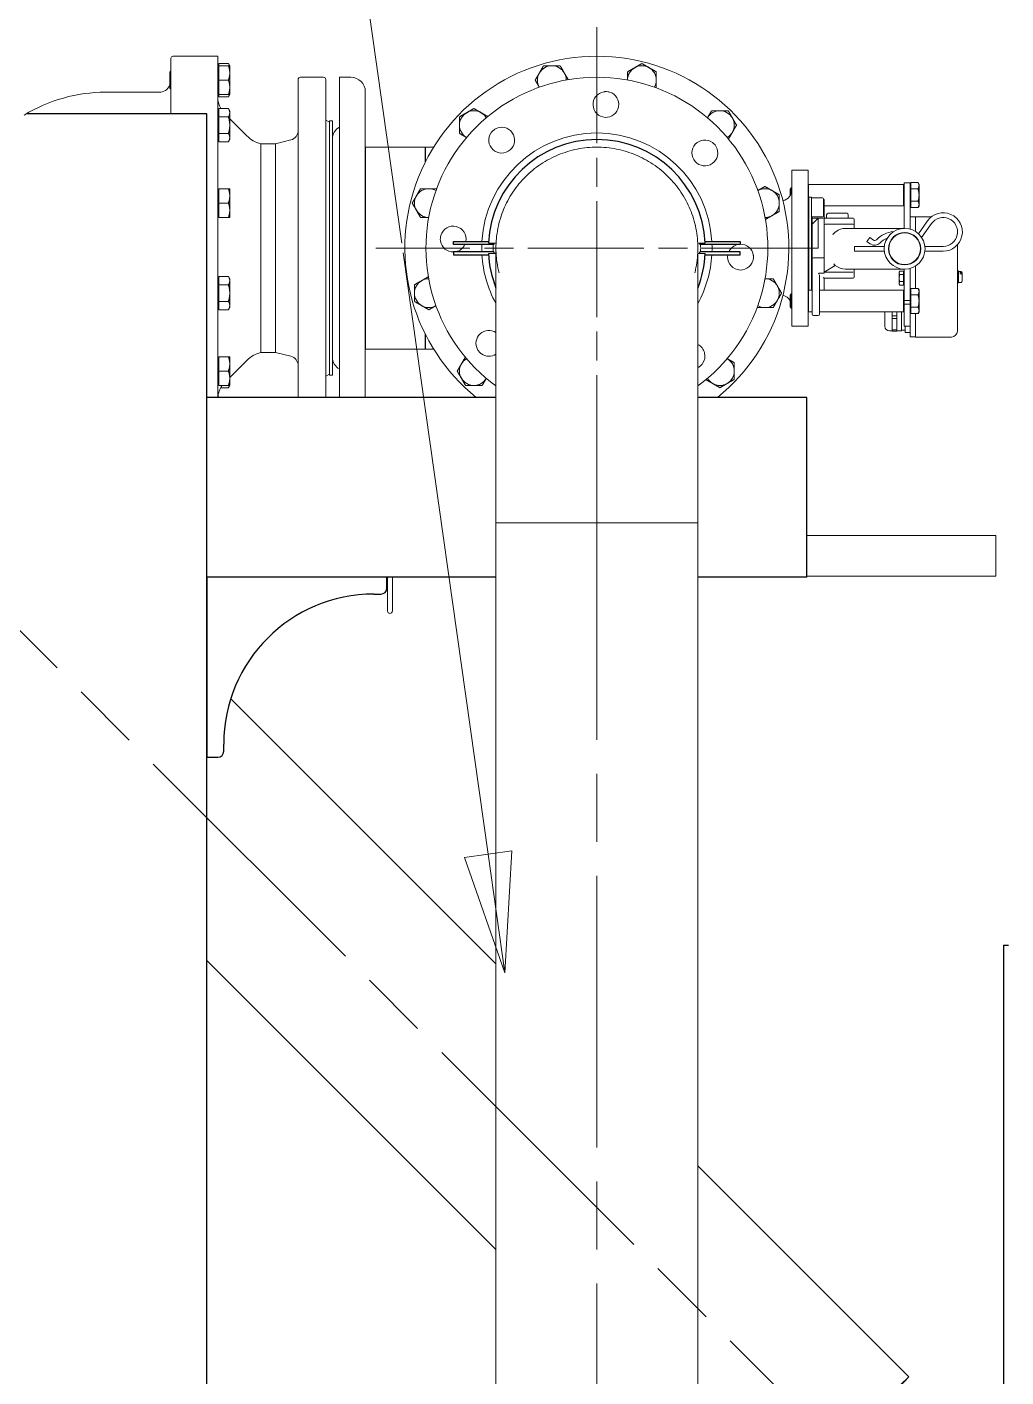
# Model space of a CAD drawing. Header units: millimetres. Extents: x 0 to 100323, y 0 to 59400.
# Drawn here: x 61967 to 64007, y 48342 to 51156 of the extents above; entities that cross this region are included whole.
import ezdxf

# ---------------------------------------------------------------- set-up
doc = ezdxf.new("R2010")
doc.units = ezdxf.units.MM
doc.header["$LTSCALE"] = 100
doc.linetypes.add('CHAIN', pattern=[0.3543, 0.2362, -0.0295, 0.0591, -0.0295])
doc.layers.add('P_Biomass (BM)', color=150, linetype='Continuous', lineweight=18, true_color=0x007fff)
doc.layers.add('Symbol', color=7, linetype='Continuous', lineweight=18)
doc.layers.add('Visible', color=7, linetype='Continuous', lineweight=25)

# ---------------------------------------------------------------- blocks, each defined once
blk = doc.blocks.new('Balloon5')
at = {"layer": 'Symbol'}
for p, q in [((627.483, 507.055), (620.301, 557.97)), ((629.279, 494.322), (627.511, 506.855)), ((629.774, 494.392), (628.784, 494.252)), ((628.784, 494.252), (629.628, 491.847)), ((629.279, 494.322), (629.628, 491.847)), ((629.628, 491.847), (629.774, 494.392))]:
    blk.add_line(p, q, dxfattribs=at)
at = {"layer": 'Symbol', "flags": 128}
blk.add_lwpolyline([(628.784, 494.252), (629.628, 491.847), (629.774, 494.392), (628.784, 494.252)], dxfattribs=at)
at = {"layer": 'Symbol'}
blk.add_solid([(628.784, 494.252), (629.628, 491.847), (629.774, 494.392), (628.784, 494.252)], dxfattribs=at)

msp = doc.modelspace()

# ---------------------------------------------------------------- linework, layer by layer
at = {"layer": 'P_Biomass (BM)', "linetype": 'CHAIN', "ltscale": 10.231337}
for p, q in [((63154.5, 51155.8), (63154.5, 50235.1)), ((63614.9, 50695.5), (62694.1, 50695.5))]:
    msp.add_line(p, q, dxfattribs=at)
at = {"layer": 'P_Biomass (BM)'}
for p, q in [((62267, 50975.5), (62267, 51091.7)), ((62270.8, 51095.5), (62364.5, 51095.5)), ((62364.5, 50384.2), (62364.5, 51095.5)), ((62366.5, 51075.6), (62366.5, 51080.2)), ((62366.5, 51080.2), (62386.8, 51080.2)), ((62389.5, 51075.6), (62386.8, 51080.2)), ((62264.5, 51062.5), (62267, 51065)), ((62264.5, 51028.7), (62264.5, 51062.5)), ((62366.5, 51073.1), (62364.5, 51073.1)), ((62366.5, 51045.6), (62366.5, 51075.6)), ((62366.5, 51075.6), (62386.8, 51075.6)), ((62389.5, 51060.6), (62389.5, 51075.6)), ((62389.5, 51030.6), (62389.5, 51060.6)), ((62584.5, 51051.7), (62537, 51051.7)), ((62618.3, 50384.2), (62618.3, 51051.7)), ((62618.3, 51051.7), (62642, 51051.7)), ((62264.5, 51028.7), (62266.4, 51026.8)), ((62366.5, 51015.6), (62366.5, 51045.6)), ((62366.5, 51045.6), (62386.8, 51045.6)), ((62389.5, 51015.6), (62389.5, 51030.6)), ((62532, 50384.2), (62532, 51046.7)), ((62589.5, 51046.7), (62589.5, 50384.2)), ((62672, 50944.1), (62672, 51021.7)), ((62130.8, 51020.5), (62242, 51020.5)), ((62366.5, 51018.1), (62364.5, 51018.1)), ((62366.5, 51011), (62366.5, 51015.6)), ((62366.5, 51015.6), (62386.8, 51015.6)), ((62366.5, 51011), (62386.8, 51011)), ((62389.5, 51015.6), (62386.8, 51011)), ((62366.5, 50979.3), (62364.5, 50979.3)), ((62366.5, 50986.4), (62386.8, 50986.4)), ((62366.5, 50969.1), (62366.5, 50986.4)), ((62366.5, 50934.5), (62366.5, 50969.1)), ((62366.5, 50969.1), (62386.8, 50969.1)), ((62389.5, 50981.8), (62386.8, 50986.4)), ((62389.5, 50977.8), (62389.5, 50981.8)), ((62389.5, 50951.8), (62389.5, 50977.8)), ((62425.2, 50929.4), (62389.5, 50965)), ((62389.5, 50925.8), (62389.5, 50951.8)), ((62597, 50958), (62589.5, 50962.3)), ((62597, 50430.5), (62597, 50960.5)), ((62597, 50960.5), (62603.3, 50960.5)), ((62603.3, 50430.5), (62603.3, 50960.5)), ((62672, 50944.1), (62672, 50936.1)), ((62366.5, 50924.3), (62364.5, 50924.3)), ((62366.5, 50917.1), (62366.5, 50934.5)), ((62366.5, 50934.5), (62386.8, 50934.5)), ((62366.5, 50917.1), (62386.8, 50917.1)), ((62389.5, 50921.8), (62386.8, 50917.1)), ((62389.5, 50921.8), (62389.5, 50925.8)), ((62454.2, 50478), (62454.2, 50913)), ((62484.5, 50913), (62454.2, 50913)), ((62484.5, 50913), (62516.9, 50921)), ((62484.5, 50913), (62484.5, 50478)), ((62672, 50721.9), (62672, 50936.1)), ((62672.1, 50485.1), (62672.1, 50905.8)), ((62672.1, 50905.8), (62797.4, 50905.8)), ((62797, 50874.9), (62797, 50905.8)), ((62814.3, 50905.8), (62797, 50905.8)), ((62797.4, 50905.8), (62797.4, 50875.6)), ((63560.8, 50828.9), (63560.8, 50858)), ((63594.5, 50858), (63560.8, 50858)), ((63594.5, 50858), (63594.5, 50828.9)), ((63560.8, 50794.8), (63560.8, 50828.9)), ((63594.5, 50828.9), (63594.5, 50794.8)), ((63594.5, 50827.2), (63595.8, 50828.4)), ((63595.8, 50828.4), (63595.8, 50801.4)), ((63595.8, 50828.4), (63793.3, 50828.4)), ((63793.3, 50783.4), (63793.3, 50828.4)), ((63794.5, 50827.2), (63793.3, 50828.4)), ((63794.5, 50826.3), (63794.5, 50831.6)), ((63794.5, 50831.6), (63807, 50831.6)), ((63794.5, 50826.3), (63794.5, 50812.1)), ((63807, 50828), (63807, 50831.6)), ((63808.5, 50828.4), (63807, 50828.4)), ((63807, 50828), (63807, 50810.4)), ((63808.5, 50825.4), (63808.5, 50831.9)), ((63808.5, 50831.9), (63823.8, 50831.9)), ((63808.5, 50818.9), (63808.5, 50825.4)), ((63825.8, 50828.4), (63823.8, 50831.9)), ((63825.8, 50825.4), (63825.8, 50828.4)), ((63825.8, 50805.9), (63825.8, 50825.4)), ((62366.5, 50816.8), (62364.5, 50816.8)), ((62366.5, 50819.3), (62386.8, 50819.3)), ((62366.5, 50789.3), (62366.5, 50819.3)), ((62389.5, 50804.3), (62389.5, 50819.3)), ((62389.5, 50774.3), (62389.5, 50804.3)), ((63557, 50818.3), (63559.7, 50820.9)), ((63557, 50804.8), (63557, 50818.3)), ((63559.7, 50820.9), (63559.7, 50810.7)), ((63560.8, 50820.9), (63559.7, 50820.9)), ((63594.5, 50796.7), (63595.9, 50801.7)), ((63595.9, 50801.7), (63595.9, 50607.5)), ((63595.9, 50801.7), (63602, 50801.7)), ((63602, 50801.7), (63602, 50607.5)), ((63624.5, 50800.5), (63602, 50800.5)), ((63627, 50798), (63627, 50763)), ((63794.5, 50736.6), (63794.5, 50812.1)), ((63807, 50758), (63807, 50810.4)), ((63808.5, 50805.9), (63808.5, 50818.9)), ((63808.5, 50818.9), (63823.8, 50818.9)), ((63808.5, 50793), (63808.5, 50805.9)), ((63825.8, 50786.5), (63825.8, 50805.9)), ((62366.5, 50759.3), (62366.5, 50789.3)), ((62366.5, 50789.3), (62386.8, 50789.3)), ((62389.5, 50759.3), (62389.5, 50774.3)), ((63560.8, 50794.8), (63560.8, 50596.1)), ((63594.5, 50596.1), (63594.5, 50794.8)), ((63628.3, 50768), (63628.3, 50795.1)), ((63628.3, 50783.4), (63793.3, 50783.4)), ((63794.5, 50784.7), (63793.3, 50783.4)), ((63808.5, 50783.4), (63807, 50783.4)), ((63808.5, 50793), (63823.8, 50793)), ((63808.5, 50786.5), (63808.5, 50793)), ((63808.5, 50780), (63808.5, 50786.5)), ((63808.5, 50780), (63823.8, 50780)), ((63825.8, 50783.4), (63823.8, 50780)), ((63825.8, 50783.4), (63825.8, 50786.5)), ((62366.5, 50761.8), (62364.5, 50761.8)), ((62366.5, 50759.3), (62386.8, 50759.3)), ((63624.5, 50760.5), (63602, 50760.5)), ((63603.3, 50760.5), (63603.3, 50755.5)), ((63603.3, 50745.5), (63615.8, 50758)), ((63603.3, 50745.5), (63603.3, 50755.5)), ((63603.3, 50745.5), (63603.3, 50695.5)), ((63615.8, 50758), (63605.8, 50758)), ((63615.8, 50695.5), (63615.8, 50758)), ((63630.8, 50758), (63615.8, 50758)), ((63628.3, 50760.5), (63628.3, 50768)), ((63628.3, 50754.1), (63628.3, 50755.5)), ((63628.3, 50754.1), (63628.3, 50742.8)), ((63628.3, 50645.5), (63628.3, 50742.8)), ((63688.3, 50758), (63630.8, 50758)), ((63683.1, 50745.5), (63630.8, 50745.5)), ((63633.3, 50765), (63633.3, 50758)), ((63636.3, 50768), (63675.3, 50768)), ((63678.3, 50765), (63678.3, 50758)), ((63688.3, 50745.5), (63683.1, 50745.5)), ((63690.8, 50755.5), (63690.8, 50754.1)), ((63690.8, 50742.9), (63690.8, 50754.1)), ((63690.8, 50736.6), (63690.8, 50742.9)), ((63690.8, 50742.9), (63690.8, 50742.9)), ((63807, 50760.4), (63818.3, 50760.4)), ((63807, 50735.1), (63807, 50758)), ((63818.3, 50730.2), (63818.3, 50760.6)), ((63818.3, 50760.6), (63851.4, 50760.6)), ((63843.4, 50752.3), (63824.4, 50725.5)), ((63851.6, 50746.5), (63831.2, 50717.7)), ((62672, 50721.9), (62672, 50709.9)), ((63602, 50738), (63603.3, 50738)), ((63672.6, 50736.6), (63784.4, 50736.6)), ((63717.2, 50709.5), (63723, 50717.6)), ((63730.7, 50712.2), (63723, 50717.6)), ((63794.5, 50736.6), (63794.5, 50736.6)), ((63905.8, 50733.3), (63905.8, 50724.9)), ((62672, 50484.2), (62672, 50709.9)), ((62944.1, 50695.5), (62944.1, 50123)), ((63364.9, 50123), (63364.9, 50695.5)), ((63603.3, 50695.5), (63605.8, 50695.5)), ((63603.3, 50695.5), (63603.3, 50685.2)), ((63603.3, 50685.2), (63603.3, 50672.7)), ((63615.8, 50695.5), (63605.8, 50695.5)), ((63691.1, 50689.1), (63691.1, 50699.1)), ((63691.1, 50699.1), (63753.6, 50699.1)), ((63691.1, 50689.1), (63753.6, 50689.1)), ((63724.9, 50704), (63717.2, 50709.5)), ((63748.5, 50685.5), (63748.5, 50685.5)), ((63754.8, 50705.5), (63754.8, 50705.5)), ((63762.4, 50699.1), (63763, 50699.1)), ((63762.4, 50689.1), (63763, 50689.1)), ((63828.5, 50699.1), (63829.1, 50699.1)), ((63828.5, 50689.1), (63829.1, 50689.1)), ((63838, 50699.1), (63876.1, 50699.1)), ((63838, 50689.1), (63876.1, 50689.1)), ((63905.8, 50702.3), (63905.8, 50522.6)), ((63603.3, 50665.2), (63603.3, 50672.7)), ((63603.3, 50665.2), (63603.3, 50642)), ((63628.3, 50675.2), (63605.8, 50675.2)), ((63628.3, 50645.5), (63651.3, 50659.5)), ((63818.3, 50611), (63818.3, 50658.1)), ((62366.5, 50629.1), (62364.5, 50629.1)), ((62366.5, 50636.3), (62386.8, 50636.3)), ((62366.5, 50619), (62366.5, 50636.3)), ((62389.5, 50631.6), (62386.8, 50636.3)), ((62389.5, 50627.6), (62389.5, 50631.6)), ((62389.5, 50601.6), (62389.5, 50627.6)), ((63602, 50653), (63603.3, 50653)), ((63603.3, 50630.5), (63602, 50630.5)), ((63603.3, 50642), (63603.3, 50629.6)), ((63603.3, 50629.6), (63603.3, 50604.4)), ((63618.3, 50629.6), (63618.3, 50640)), ((63618.3, 50604.4), (63618.3, 50629.6)), ((63619.5, 50643.5), (63628.3, 50643.5)), ((63628.1, 50633), (63688.3, 50633)), ((63628.3, 50645.5), (63688.3, 50645.5)), ((63628.3, 50643.5), (63628.3, 50645.5)), ((63628.3, 50607.5), (63628.3, 50633)), ((63672.6, 50651.6), (63784.4, 50651.6)), ((63690.8, 50648), (63690.8, 50651.6)), ((63690.8, 50636.8), (63690.8, 50648)), ((63690.8, 50648), (63690.8, 50648)), ((63690.8, 50636.8), (63690.8, 50635.5)), ((63784.5, 50645.4), (63785.6, 50647.3)), ((63784.5, 50645.4), (63784.5, 50643.7)), ((63784.5, 50643.7), (63784.5, 50632.9)), ((63784.5, 50632.9), (63784.5, 50622.1)), ((63793.3, 50647.3), (63785.6, 50647.3)), ((63793.3, 50640.1), (63785.6, 50640.1)), ((63793.3, 50647.3), (63793.3, 50643.7)), ((63793.3, 50645.4), (63794.5, 50645.4)), ((63793.3, 50643.7), (63793.3, 50640.1)), ((63793.3, 50640.1), (63793.3, 50632.9)), ((63793.3, 50632.9), (63793.3, 50625.7)), ((63794.5, 50605.3), (63794.5, 50651.6)), ((63807, 50607), (63807, 50653.1)), ((63908.3, 50647.9), (63905.8, 50647.9)), ((63908.3, 50647.9), (63908.3, 50622.9)), ((63908.3, 50646.6), (63913.3, 50646.6)), ((63911.3, 50644.5), (63911.3, 50641.9)), ((63911.3, 50644.5), (63913.3, 50644.5)), ((63913.3, 50641.9), (63911.3, 50641.9)), ((63915.8, 50644.1), (63915.8, 50642.7)), ((63915.8, 50640.1), (63915.8, 50642.7)), ((63915.8, 50640.1), (63915.8, 50626.6)), ((62366.5, 50619), (62386.8, 50619)), ((62366.5, 50584.3), (62366.5, 50619)), ((62389.5, 50575.7), (62389.5, 50601.6)), ((63557, 50597.3), (63559.7, 50600)), ((63559.7, 50600), (63559.7, 50570)), ((63560.8, 50600), (63559.7, 50600)), ((63594.5, 50606.2), (63595.8, 50607.5)), ((63595.8, 50607.5), (63595.8, 50562.5)), ((63595.8, 50607.5), (63603.3, 50607.5)), ((63603.3, 50557.5), (63603.3, 50604.4)), ((63618.3, 50607.5), (63793.3, 50607.5)), ((63618.3, 50604.4), (63618.3, 50557.5)), ((63784.5, 50622.1), (63784.5, 50620.4)), ((63784.5, 50620.4), (63785.6, 50618.4)), ((63793.3, 50625.7), (63785.6, 50625.7)), ((63793.3, 50618.4), (63785.6, 50618.4)), ((63793.3, 50625.7), (63793.3, 50622.1)), ((63793.3, 50622.1), (63793.3, 50618.4)), ((63793.3, 50620.4), (63794.5, 50620.4)), ((63793.3, 50562.5), (63793.3, 50607.5)), ((63794.5, 50606.2), (63793.3, 50607.5)), ((63794.5, 50605.3), (63794.5, 50591.2)), ((63808.5, 50607.5), (63807, 50607.5)), ((63807, 50607), (63807, 50589.4)), ((63808.5, 50604.5), (63808.5, 50611)), ((63808.5, 50611), (63823.8, 50611)), ((63808.5, 50598), (63808.5, 50604.5)), ((63825.8, 50607.5), (63823.8, 50611)), ((63825.8, 50604.5), (63825.8, 50607.5)), ((63825.8, 50585), (63825.8, 50604.5)), ((63908.3, 50622.9), (63905.8, 50622.9)), ((63908.3, 50624.1), (63913.3, 50624.1)), ((62366.5, 50574.1), (62364.5, 50574.1)), ((62366.5, 50567), (62366.5, 50584.3)), ((62366.5, 50584.3), (62386.8, 50584.3)), ((62389.5, 50571.6), (62386.8, 50567)), ((62389.5, 50571.6), (62389.5, 50575.7)), ((63557, 50572.7), (63557, 50597.3)), ((63557, 50572.7), (63559.7, 50570)), ((63560.8, 50562), (63560.8, 50596.1)), ((63594.5, 50596.1), (63594.5, 50562)), ((63794.5, 50585.9), (63794.5, 50591.2)), ((63794.5, 50585.9), (63794.5, 50578.8)), ((63807, 50585.9), (63794.5, 50585.9)), ((63794.5, 50532.8), (63794.5, 50578.8)), ((63794.5, 50578.8), (63807, 50578.8)), ((63807, 50585.9), (63807, 50589.4)), ((63807, 50578.8), (63807, 50585.9)), ((63807, 50569.1), (63807, 50578.8)), ((63808.5, 50585), (63808.5, 50598)), ((63808.5, 50598), (63823.8, 50598)), ((63808.5, 50572), (63808.5, 50585)), ((63808.5, 50572), (63823.8, 50572)), ((63808.5, 50565.5), (63808.5, 50572)), ((63825.8, 50565.5), (63825.8, 50585)), ((62366.5, 50567), (62386.8, 50567)), ((63560.8, 50570), (63559.7, 50570)), ((63560.8, 50533), (63560.8, 50562)), ((63594.5, 50563.7), (63595.8, 50562.5)), ((63594.5, 50562), (63594.5, 50533)), ((63595.8, 50562.5), (63603.3, 50562.5)), ((63615.8, 50555), (63605.8, 50555)), ((63618.3, 50562.5), (63793.3, 50562.5)), ((63754.5, 50532.8), (63754.5, 50562.5)), ((63769.5, 50562.5), (63769.5, 50554.1)), ((63769.5, 50548.5), (63769.5, 50554.1)), ((63779.5, 50554.1), (63769.5, 50554.1)), ((63779.5, 50548.5), (63769.5, 50548.5)), ((63769.5, 50548.5), (63769.5, 50536.6)), ((63779.5, 50562.5), (63779.5, 50554.1)), ((63779.5, 50548.5), (63779.5, 50554.1)), ((63779.5, 50548.5), (63779.5, 50536.6)), ((63789.5, 50522.8), (63789.5, 50562.5)), ((63794.5, 50563.7), (63793.3, 50562.5)), ((63807, 50532.8), (63807, 50569.1)), ((63808.5, 50562.5), (63807, 50562.5)), ((63808.5, 50559), (63808.5, 50565.5)), ((63808.5, 50559), (63823.8, 50559)), ((63818.3, 50510.1), (63818.3, 50559)), ((63825.8, 50562.5), (63823.8, 50559)), ((63825.8, 50562.5), (63825.8, 50565.5)), ((62797, 50485.1), (62797, 50516)), ((62797.4, 50515.3), (62797.4, 50485.1)), ((63594.5, 50533), (63560.8, 50533)), ((63764.5, 50522.8), (63769.5, 50522.8)), ((63769.5, 50536.6), (63769.5, 50524.8)), ((63769.5, 50524.8), (63779.5, 50524.8)), ((63769.5, 50522.2), (63769.5, 50524.8)), ((63779.5, 50522.2), (63769.5, 50522.2)), ((63779.5, 50536.6), (63779.5, 50524.8)), ((63779.5, 50522.2), (63779.5, 50524.8)), ((63779.5, 50522.8), (63789.5, 50522.8)), ((63789.5, 50524.7), (63797, 50524.7)), ((63807, 50532.8), (63794.5, 50532.8)), ((63797, 50532.6), (63797, 50532.8)), ((63807, 50532.6), (63797, 50532.6)), ((63797, 50532.6), (63797, 50519.7)), ((63797, 50519.7), (63797, 50519.7)), ((63797, 50519.7), (63807, 50519.7)), ((63797, 50519.7), (63807, 50519.7)), ((63807, 50510.4), (63807, 50532.8)), ((63807, 50510.4), (63818.3, 50510.4)), ((63818.3, 50510.1), (63893.3, 50510.1)), ((62366.5, 50466.6), (62364.5, 50466.6)), ((62366.5, 50469.1), (62386.8, 50469.1)), ((62366.5, 50439.1), (62366.5, 50469.1)), ((62389.5, 50454.1), (62389.5, 50469.1)), ((62425.2, 50461.5), (62389.5, 50425.9)), ((62484.5, 50478), (62454.2, 50478)), ((62484.5, 50478), (62516.9, 50469.9)), ((62672, 50484.2), (62672, 50475.2)), ((62672, 50384.2), (62672, 50475.2)), ((62672.1, 50485.1), (62797.4, 50485.1)), ((62814.3, 50485.1), (62797, 50485.1)), ((62366.5, 50439.1), (62386.8, 50439.1)), ((62366.5, 50409.1), (62366.5, 50439.1)), ((62389.5, 50424.1), (62389.5, 50454.1)), ((62597, 50433), (62589.5, 50428.6)), ((62597, 50430.5), (62603.3, 50430.5)), ((62366.5, 50411.6), (62364.5, 50411.6)), ((62366.5, 50409.1), (62386.8, 50409.1)), ((62370.8, 50404.5), (62386.8, 50404.5)), ((62389.5, 50409.1), (62386.8, 50404.5)), ((62389.5, 50409.1), (62389.5, 50424.1)), ((63364.9, 50123), (62944.1, 50123)), ((62944.1, 46520.5), (62944.1, 50123)), ((62944.1, 50123), (62944.1, 50123)), ((63364.9, 50123), (62944.1, 50123)), ((63364.9, 46520.5), (63364.9, 50123)), ((63364.9, 50123), (63364.9, 50123)), ((63592, 50096.7), (63985.8, 50096.7)), ((63985.8, 50011.7), (63985.8, 50096.7)), ((62718.3, 50009.2), (62718.3, 49973.9)), ((62728.3, 50009.2), (62728.3, 49973.9)), ((63592, 50011.7), (63985.8, 50011.7)), ((62718.3, 49973.9), (62718.3, 49938.9)), ((62728.3, 49938.9), (62728.3, 49973.9)), ((62944.1, 49203.3), (62391.6, 49755.9)), ((62944.1, 48608.3), (62342, 49210.4)), ((63804.8, 48342.6), (63364.9, 48782.6))]:
    msp.add_line(p, q, dxfattribs=at)
at = {"layer": 'P_Biomass (BM)', "linetype": 'CHAIN', "ltscale": 23.990969}
for p, q in [((63832.8, 48017.1), (61384.2, 50465.8)), ((63154.5, 46270.5), (63154.5, 50373))]:
    msp.add_line(p, q, dxfattribs=at)
at = {"layer": 'P_Biomass (BM)'}
for radius in [42.5, 33.8, 33.1]:
    msp.add_circle((63795.8, 50694.1), radius, dxfattribs=at)
for centre, radius, start, end in [((62270.8, 51091.7), 3.75, 90, 180), ((63154.5, 50695.5), 400, 308.9108, 231.0892), ((62537, 51046.7), 5, 90, 180), ((62584.5, 51046.7), 5, 0, 90), ((62642, 51021.7), 30, 0, 90), ((63154.5, 50695.5), 356.2, 306.1944, 233.8056), ((63060.7, 51045.6), 30, 150, 209.3543), ((63060.7, 51045.6), 30, 90, 150), ((63060.7, 51045.6), 30, 30, 90), ((63060.7, 51045.6), 30, 0.6457, 30), ((63248.3, 51045.6), 30, 120, 179.3543), ((63248.3, 51045.6), 30, 60, 120), ((63248.3, 51045.6), 30, 0, 60), ((62242, 51045.5), 25, 270, 334.1581), ((63173.3, 50994.9), 26.9, 99.3274, 73.4883), ((63248.3, 51045.6), 30, 330.6457, 0), ((62130.8, 50695.5), 325, 90, 121.4239), ((62414.5, 51010.8), 50, 180, 209.1181), ((62898.2, 50951.8), 30, 120, 180), ((62898.2, 50951.8), 30, 60, 120), ((62898.2, 50951.8), 30, 30.6457, 60), ((63410.8, 50951.8), 30, 90, 149.3543), ((63410.8, 50951.8), 30, 30, 90), ((63410.8, 50951.8), 30, 330, 30), ((62512, 50940.4), 20, 284.0362, 0), ((62630.8, 50923), 27.5, 117.0357, 180), ((62898.2, 50951.8), 30, 180, 239.3543), ((62956.1, 50920.5), 26.9, 144.3274, 118.4883), ((62469.4, 50973.6), 62.5, 225, 255.9638), ((63154.5, 50695.5), 240, 3.2844, 176.7156), ((63379.5, 50893.9), 26.9, 54.3274, 28.4883), ((63410.8, 50951.8), 30, 300.6457, 330), ((62804.4, 50789.3), 30, 150, 210), ((62804.4, 50789.3), 30, 90, 150), ((62804.4, 50789.3), 30, 60.6457, 90), ((63504.7, 50789.3), 30, 60, 119.3543), ((63504.7, 50789.3), 30, 0, 60), ((63535.8, 50818), 25, 284.9993, 0), ((63624.5, 50798), 2.5, 0, 90), ((63625.8, 50795.1), 2.5, 0, 60), ((62804.4, 50789.3), 30, 210, 269.3543), ((63504.7, 50789.3), 30, 300, 0), ((63876.1, 50729.1), 40, 270, 144.6632), ((62855.1, 50714.3), 26.9, 349.1776, 163.4883), ((63504.7, 50789.3), 30, 270.6457, 300), ((63605.8, 50755.5), 2.5, 90, 180), ((63624.5, 50763), 2.5, 270, 0), ((63630.8, 50755.5), 2.5, 90, 180), ((63636.3, 50765), 3, 90, 180), ((63675.3, 50765), 3, 0, 90), ((63688.3, 50755.5), 2.5, 0, 90), ((63876.1, 50729.1), 30, 270, 144.6632), ((63733.6, 50716.3), 5, 234.6632, 315.5567), ((63779.1, 50671.6), 58.8, 95.8832, 135.5567), ((63779.1, 50671.6), 48.8, 113.7158, 135.5567), ((63779.1, 50671.6), 48.8, 94.3858, 95.7067), ((63779.1, 50671.6), 58.8, 70.9427, 73.2279), ((63816.1, 50726.6), 7.5, 280.0314, 285.9308), ((62855.1, 50714.3), 26.9, 189.3274, 271.4085), ((62855.1, 50714.3), 26.9, 281.9127, 335.145), ((63154.5, 50695.5), 240, 178.2092, 181.7908), ((63154.5, 50695.5), 216.3, 178.0125, 181.9875), ((63154.5, 50695.5), 216.3, 358.0125, 1.9875), ((63154.5, 50695.5), 240, 358.2092, 1.7908), ((63453.9, 50676.7), 26.9, 101.9127, 155.145), ((63453.9, 50676.7), 26.9, 9.3274, 91.4085), ((63733.6, 50716.3), 15, 234.6632, 315.5567), ((63816.1, 50726.6), 17.5, 297.6979, 299.7458), ((63154.5, 50695.5), 240, 183.2844, 208.7696), ((63154.5, 50695.5), 240, 331.2304, 356.7156), ((63453.9, 50676.7), 26.9, 169.1776, 343.4883), ((63605.8, 50672.7), 2.5, 90, 180), ((62804.4, 50601.6), 30, 120, 180), ((62804.4, 50601.6), 30, 90.6457, 120), ((63504.7, 50601.6), 30, 30, 89.3543), ((63688.3, 50635.5), 2.5, 270, 0), ((63913.3, 50644.1), 2.5, 0, 90), ((62804.4, 50601.6), 30, 180, 240), ((63504.7, 50601.6), 30, 330, 30), ((63913.3, 50626.6), 2.5, 270, 0), ((62804.4, 50601.6), 30, 240, 299.3543), ((63504.7, 50601.6), 30, 240.6457, 270), ((63504.7, 50601.6), 30, 270, 330), ((63535.8, 50573), 25, 31.7883, 75.0007), ((63605.8, 50557.5), 2.5, 180, 270), ((63615.8, 50557.5), 2.5, 270, 0), ((62929.5, 50497), 26.9, 57.0152, 208.4883), ((63764.5, 50532.8), 10, 180, 270), ((63893.3, 50522.6), 12.5, 270, 0), ((63352.9, 50470.5), 26.9, 324.3274, 63.5974), ((62469.4, 50417.3), 62.5, 104.0362, 135), ((62512, 50450.5), 20, 0, 75.9638), ((62630.8, 50468), 27.5, 180, 242.9643), ((62898.2, 50439.1), 30, 120.6457, 150), ((62929.5, 50497), 26.9, 234.3274, 302.9848), ((63410.8, 50439.1), 30, 0, 59.3543), ((62898.2, 50439.1), 30, 150, 210), ((63352.9, 50470.5), 26.9, 296.4026, 298.4883), ((63410.8, 50439.1), 30, 300, 0), ((62414.5, 50380.2), 50, 144.5895, 175.3565), ((62898.2, 50439.1), 30, 210, 270), ((62898.2, 50439.1), 30, 270, 329.3543), ((63410.8, 50439.1), 30, 210.6457, 240), ((63410.8, 50439.1), 30, 240, 300), ((62723.3, 49938.9), 5, 180, 0)]:
    msp.add_arc(centre, radius, start, end, dxfattribs=at)
for centre, major_axis, ratio, start_param, end_param in [((63630.8, 50742.8), (0, 2.66), 0.939693, 0.11492, 1.570796), ((63630.8, 50742.8), (0, 2.66), 0.939693, 0, 0.11492), ((63688.3, 50742.8), (0, 2.66), 0.939693, 4.894478, 6.283185), ((63672.6, 50694.1), (0, 42.5), 0.866025, 0.659073, 0.810072), ((63672.6, 50694.1), (0, 42.5), 0.866025, 0.581445, 0.659073), ((63672.6, 50694.1), (0, 42.5), 0.866025, 0, 0.581445), ((63672.6, 50694.1), (0, 42.5), 0.866025, 2.414785, 2.522978), ((63672.6, 50694.1), (0, -42.5), 0.866025, 5.664571, 6.283185), ((63784.5, 50694.1), (0, -42.5), 0.866025, 0, 0.000308)]:
    msp.add_ellipse(centre, major_axis=major_axis, ratio=ratio, start_param=start_param, end_param=end_param, dxfattribs=at)
msp.add_ellipse((63656.1, 48193.9), major_axis=(148.8, 148.8), ratio=0.00408, dxfattribs=at)
for points, weights in [([(62388.9, 51075.6), (62388.2, 51077.8), (62386.8, 51080.2)], [1.01895290532, 1.01965956375, 1]), ([(63233.3, 51071.6), (63240.3, 51075.6), (63248.3, 51080.2)], [1, 1.0379548493, 1]), ([(63248.3, 51080.2), (63256.4, 51075.6), (63263.3, 51071.6)], [1, 1.0379548493, 1]), ([(62386.8, 51075.6), (62389.5, 51075.6), (62389.5, 51075.6)], [1, 1.0379548493, 1]), ([(62389.5, 51060.6), (62389.5, 51067.6), (62386.8, 51075.6)], [1, 1.0379548493, 1]), ([(62386.8, 51045.6), (62389.5, 51053.6), (62389.5, 51060.6)], [1, 1.0379548493, 1]), ([(63026.1, 51045.6), (63030.7, 51053.6), (63034.7, 51060.6)], [1, 1.0379548493, 1]), ([(63034.7, 51060.6), (63038.7, 51067.6), (63043.4, 51075.6)], [1, 1.0379548493, 1]), ([(63043.4, 51075.6), (63052.7, 51075.6), (63060.7, 51075.6)], [1, 1.0379548493, 1]), ([(63060.7, 51075.6), (63068.7, 51075.6), (63078, 51075.6)], [1, 1.0379548493, 1]), ([(63078, 51075.6), (63082.7, 51067.6), (63086.7, 51060.6)], [1, 1.0379548493, 1]), ([(63086.7, 51060.6), (63090.4, 51054.1), (63094.7, 51046.7)], [1, 1.03554195473, 1.0045190004]), ([(63218.3, 51062.9), (63226.4, 51067.6), (63233.3, 51071.6)], [1, 1.0379548493, 1]), ([(63218.3, 51045.9), (63218.3, 51053.8), (63218.3, 51062.9)], [1.00150945142, 1.03718448772, 1]), ([(63263.3, 51071.6), (63270.3, 51067.6), (63278.3, 51062.9)], [1, 1.0379548493, 1]), ([(63278.3, 51062.9), (63278.3, 51053.6), (63278.3, 51045.6)], [1, 1.0379548493, 1]), ([(62389.5, 51030.6), (62389.5, 51037.6), (62386.8, 51045.6)], [1, 1.0379548493, 1]), ([(62386.8, 51015.6), (62389.5, 51023.6), (62389.5, 51030.6)], [1, 1.0379548493, 1]), ([(63034.5, 51030.9), (63030.6, 51037.7), (63026.1, 51045.6)], [1.00150945142, 1.03718448773, 1]), ([(63278.3, 51045.6), (63278.3, 51038.1), (63278.3, 51029.5)], [1, 1.03554195473, 1.00451900041]), ([(62386.8, 51011), (62388.2, 51013.4), (62388.9, 51015.6)], [1, 1.01965956375, 1.01895290532]), ([(62389.5, 51015.6), (62389.5, 51015.6), (62386.8, 51015.6)], [1, 1.0379548493, 1]), ([(62389.5, 50977.8), (62389.5, 50981.8), (62386.8, 50986.4)], [1, 1.0379548493, 1]), ([(62386.8, 50969.1), (62389.5, 50973.7), (62389.5, 50977.8)], [1, 1.0379548493, 1]), ([(62389.5, 50951.8), (62389.5, 50959.8), (62386.8, 50969.1)], [1, 1.0379548493, 1]), ([(62868.2, 50969.1), (62876.2, 50973.7), (62883.2, 50977.8)], [1, 1.0379548493, 1]), ([(62868.2, 50951.8), (62868.2, 50959.8), (62868.2, 50969.1)], [1, 1.0379548493, 1]), ([(62883.2, 50977.8), (62890.2, 50981.8), (62898.2, 50986.4)], [1, 1.0379548493, 1]), ([(62898.2, 50986.4), (62906.2, 50981.8), (62913.2, 50977.8)], [1, 1.0379548493, 1]), ([(62913.2, 50977.8), (62919.7, 50974), (62927.1, 50969.7)], [1, 1.03554195473, 1.0045190004]), ([(63385, 50967.1), (63389, 50973.9), (63393.5, 50981.8)], [1.00150945142, 1.03718448772, 1]), ([(63393.5, 50981.8), (63402.8, 50981.8), (63410.8, 50981.8)], [1, 1.0379548493, 1]), ([(63410.8, 50981.8), (63418.9, 50981.8), (63428.2, 50981.8)], [1, 1.0379548493, 1]), ([(63428.2, 50981.8), (63432.8, 50973.7), (63436.8, 50966.8)], [1, 1.0379548493, 1]), ([(63436.8, 50966.8), (63440.8, 50959.8), (63445.5, 50951.8)], [1, 1.0379548493, 1]), ([(62386.8, 50934.5), (62389.5, 50943.7), (62389.5, 50951.8)], [1, 1.0379548493, 1]), ([(62868.2, 50934.5), (62868.2, 50943.7), (62868.2, 50951.8)], [1, 1.0379548493, 1]), ([(63445.5, 50951.8), (63440.8, 50943.7), (63436.8, 50936.8)], [1, 1.0379548493, 1]), ([(62389.5, 50925.8), (62389.5, 50929.8), (62386.8, 50934.5)], [1, 1.0379548493, 1]), ([(62386.8, 50917.1), (62389.5, 50921.8), (62389.5, 50925.8)], [1, 1.0379548493, 1]), ([(62882.9, 50926), (62876.1, 50929.9), (62868.2, 50934.5)], [1.00150945142, 1.03718448773, 1]), ([(63436.8, 50936.8), (63433, 50930.3), (63428.8, 50922.8)], [1, 1.03554195473, 1.00451900041]), ([(63825.8, 50825.4), (63825.8, 50828.4), (63823.8, 50831.9)], [1, 1.0379548493, 1]), ([(63823.8, 50818.9), (63825.8, 50822.4), (63825.8, 50825.4)], [1, 1.0379548493, 1]), ([(62386.8, 50819.3), (62389.5, 50819.3), (62389.5, 50819.3)], [1, 1.0379548493, 1]), ([(62389.5, 50804.3), (62389.5, 50811.2), (62386.8, 50819.3)], [1, 1.0379548493, 1]), ([(62386.8, 50789.3), (62389.5, 50797.3), (62389.5, 50804.3)], [1, 1.0379548493, 1]), ([(62769.7, 50789.3), (62774.4, 50797.3), (62778.4, 50804.3)], [1, 1.0379548493, 1]), ([(62778.4, 50804.3), (62782.4, 50811.2), (62787, 50819.3)], [1, 1.0379548493, 1]), ([(62787, 50819.3), (62796.3, 50819.3), (62804.4, 50819.3)], [1, 1.0379548493, 1]), ([(62804.4, 50819.3), (62811.9, 50819.3), (62820.5, 50819.3)], [1, 1.03554195473, 1.0045190004]), ([(63490, 50815.4), (63496.8, 50819.4), (63504.7, 50823.9)], [1.00150945143, 1.03718448772, 1]), ([(63504.7, 50823.9), (63512.7, 50819.3), (63519.7, 50815.3)], [1, 1.0379548493, 1]), ([(63519.7, 50815.3), (63526.6, 50811.2), (63534.7, 50806.6)], [1, 1.0379548493, 1]), ([(63534.7, 50806.6), (63534.7, 50797.3), (63534.7, 50789.3)], [1, 1.0379548493, 1]), ([(63825.8, 50805.9), (63825.8, 50812), (63823.8, 50818.9)], [1, 1.0379548493, 1]), ([(63823.8, 50793), (63825.8, 50799.9), (63825.8, 50805.9)], [1, 1.0379548493, 1]), ([(62389.5, 50774.3), (62389.5, 50781.2), (62386.8, 50789.3)], [1, 1.0379548493, 1]), ([(62386.8, 50759.3), (62389.5, 50767.3), (62389.5, 50774.3)], [1, 1.0379548493, 1]), ([(62778.4, 50774.3), (62774.4, 50781.2), (62769.7, 50789.3)], [1, 1.0379548493, 1]), ([(62787, 50759.3), (62782.4, 50767.3), (62778.4, 50774.3)], [1, 1.0379548493, 1]), ([(63534.7, 50772), (63526.6, 50767.3), (63519.7, 50763.3)], [1, 1.0379548493, 1]), ([(63534.7, 50789.3), (63534.7, 50781.2), (63534.7, 50772)], [1, 1.0379548493, 1]), ([(63825.8, 50786.5), (63825.8, 50789.5), (63823.8, 50793)], [1, 1.0379548493, 1]), ([(63823.8, 50780), (63825.8, 50783.4), (63825.8, 50786.5)], [1, 1.0379548493, 1]), ([(62389.5, 50759.3), (62389.5, 50759.3), (62386.8, 50759.3)], [1, 1.0379548493, 1]), ([(62804, 50759.3), (62796.1, 50759.3), (62787, 50759.3)], [1.00150945142, 1.03718448773, 1]), ([(63519.7, 50763.3), (63513.1, 50759.5), (63505.7, 50755.2)], [1, 1.03554195473, 1.00451900041]), ([(62389.5, 50627.6), (62389.5, 50631.6), (62386.8, 50636.3)], [1, 1.0379548493, 1]), ([(62386.8, 50619), (62389.5, 50623.6), (62389.5, 50627.6)], [1, 1.0379548493, 1]), ([(62774.4, 50619), (62782.4, 50623.6), (62789.4, 50627.6)], [1, 1.0379548493, 1]), ([(62789.4, 50627.6), (62795.9, 50631.4), (62803.3, 50635.7)], [1, 1.03554195473, 1.0045190004]), ([(63505, 50631.6), (63512.9, 50631.6), (63522, 50631.6)], [1.00150945143, 1.03718448772, 1]), ([(63522, 50631.6), (63526.6, 50623.6), (63530.6, 50616.6)], [1, 1.0379548493, 1]), ([(63785.6, 50647.3), (63784.5, 50645.4), (63784.5, 50643.7)], [1, 1.0379548493, 1]), ([(63784.5, 50643.7), (63784.5, 50642), (63785.6, 50640.1)], [1, 1.0379548493, 1]), ([(63785.6, 50640.1), (63784.5, 50636.2), (63784.5, 50632.9)], [1, 1.0379548493, 1]), ([(63784.5, 50632.9), (63784.5, 50629.5), (63785.6, 50625.7)], [1, 1.0379548493, 1]), ([(62389.5, 50601.6), (62389.5, 50609.7), (62386.8, 50619)], [1, 1.0379548493, 1]), ([(62386.8, 50584.3), (62389.5, 50593.6), (62389.5, 50601.6)], [1, 1.0379548493, 1]), ([(62774.4, 50601.6), (62774.4, 50609.7), (62774.4, 50619)], [1, 1.0379548493, 1]), ([(62774.4, 50584.3), (62774.4, 50593.6), (62774.4, 50601.6)], [1, 1.0379548493, 1]), ([(63530.6, 50616.6), (63534.7, 50609.7), (63539.3, 50601.6)], [1, 1.0379548493, 1]), ([(63539.3, 50601.6), (63534.7, 50593.6), (63530.6, 50586.6)], [1, 1.0379548493, 1]), ([(63785.6, 50625.7), (63784.5, 50623.7), (63784.5, 50622.1)], [1, 1.0379548493, 1]), ([(63784.5, 50622.1), (63784.5, 50620.4), (63785.6, 50618.4)], [1, 1.0379548493, 1]), ([(63825.8, 50604.5), (63825.8, 50607.5), (63823.8, 50611)], [1, 1.0379548493, 1]), ([(63823.8, 50598), (63825.8, 50601.4), (63825.8, 50604.5)], [1, 1.0379548493, 1]), ([(62389.5, 50575.7), (62389.5, 50579.7), (62386.8, 50584.3)], [1, 1.0379548493, 1]), ([(62386.8, 50567), (62389.5, 50571.6), (62389.5, 50575.7)], [1, 1.0379548493, 1]), ([(62789.4, 50575.7), (62782.4, 50579.7), (62774.4, 50584.3)], [1, 1.0379548493, 1]), ([(62804.4, 50567), (62796.3, 50571.6), (62789.4, 50575.7)], [1, 1.0379548493, 1]), ([(62819.1, 50575.5), (62812.2, 50571.5), (62804.4, 50567)], [1.00150945142, 1.03718448773, 1]), ([(63504.7, 50571.6), (63497.1, 50571.6), (63488.6, 50571.6)], [1, 1.03554195473, 1.00451900041]), ([(63522, 50571.6), (63512.7, 50571.6), (63504.7, 50571.6)], [1, 1.0379548493, 1]), ([(63530.6, 50586.6), (63526.6, 50579.7), (63522, 50571.6)], [1, 1.0379548493, 1]), ([(63825.8, 50585), (63825.8, 50591), (63823.8, 50598)], [1, 1.0379548493, 1]), ([(63823.8, 50572), (63825.8, 50578.9), (63825.8, 50585)], [1, 1.0379548493, 1]), ([(63825.8, 50565.5), (63825.8, 50568.5), (63823.8, 50572)], [1, 1.0379548493, 1]), ([(63823.8, 50559), (63825.8, 50562.5), (63825.8, 50565.5)], [1, 1.0379548493, 1]), ([(62389.5, 50454.1), (62389.5, 50461.1), (62386.8, 50469.1)], [1, 1.0379548493, 1]), ([(62386.8, 50469.1), (62389.5, 50469.1), (62389.5, 50469.1)], [1, 1.0379548493, 1]), ([(62872.2, 50454.1), (62876, 50460.7), (62880.3, 50468.1)], [1, 1.03554195473, 1.0045190004]), ([(63426.1, 50464.9), (63433, 50461), (63440.8, 50456.5)], [1.00150945143, 1.03718448772, 1]), ([(62386.8, 50439.1), (62389.5, 50447.2), (62389.5, 50454.1)], [1, 1.0379548493, 1]), ([(62389.5, 50424.1), (62389.5, 50431.1), (62386.8, 50439.1)], [1, 1.0379548493, 1]), ([(62863.5, 50439.1), (62868.2, 50447.2), (62872.2, 50454.1)], [1, 1.0379548493, 1]), ([(62872.2, 50424.1), (62868.2, 50431.1), (62863.5, 50439.1)], [1, 1.0379548493, 1]), ([(63440.8, 50456.5), (63440.8, 50447.2), (63440.8, 50439.1)], [1, 1.0379548493, 1]), ([(63440.8, 50439.1), (63440.8, 50431.1), (63440.8, 50421.8)], [1, 1.0379548493, 1]), ([(62386.8, 50409.1), (62389.5, 50417.2), (62389.5, 50424.1)], [1, 1.0379548493, 1]), ([(62386.8, 50404.5), (62388.2, 50406.9), (62388.9, 50409.1)], [1, 1.01965956375, 1.01895290532]), ([(62389.5, 50409.1), (62389.5, 50409.1), (62386.8, 50409.1)], [1, 1.0379548493, 1]), ([(62880.9, 50409.1), (62876.2, 50417.2), (62872.2, 50424.1)], [1, 1.0379548493, 1]), ([(62898.2, 50409.1), (62890.2, 50409.1), (62880.9, 50409.1)], [1, 1.0379548493, 1]), ([(62915.5, 50409.1), (62906.2, 50409.1), (62898.2, 50409.1)], [1, 1.0379548493, 1]), ([(62924, 50423.8), (62920.1, 50417), (62915.5, 50409.1)], [1.00150945142, 1.03718448773, 1]), ([(63395.8, 50413.2), (63389.3, 50416.9), (63381.9, 50421.2)], [1, 1.03554195473, 1.00451900041]), ([(63410.8, 50404.5), (63402.8, 50409.1), (63395.8, 50413.2)], [1, 1.0379548493, 1]), ([(63425.8, 50413.2), (63418.9, 50409.1), (63410.8, 50404.5)], [1, 1.0379548493, 1]), ([(63440.8, 50421.8), (63432.8, 50417.2), (63425.8, 50413.2)], [1, 1.0379548493, 1])]:
    msp.add_rational_spline(points, weights, degree=2, dxfattribs=at)
for points, knots in [([(62267, 51029.5), (62267, 51028.5), (62266.9, 51027.8), (62266.6, 51026.9), (62266.5, 51026.7), (62266.4, 51026.8)], [1.4481676, 1.4481676, 1.4481676, 1.4481676, 1.6622591, 1.6622591, 1.8868195, 1.8868195, 1.8868195, 1.8868195]), ([(63169, 51021.4), (63169.7, 51021.5), (63170.5, 51021.6), (63173.6, 51021.8), (63175.9, 51021.7), (63179.1, 51021.1), (63180, 51020.9), (63180.9, 51020.6)], [-2.1952792, -2.1952792, -2.1952792, -2.1952792, -2.0993492, -2.0993492, -1.8229843, -1.8229843, -1.7097702, -1.7097702, -1.7097702, -1.7097702]), ([(62672, 50936.1), (62672, 50936.8), (62672, 50937.4), (62672, 50939.8), (62672, 50941.3), (62672, 50943.1), (62672, 50943.6), (62672, 50944.1)], [-2.1952792, -2.1952792, -2.1952792, -2.1952792, -2.0993492, -2.0993492, -1.8229843, -1.8229843, -1.7097702, -1.7097702, -1.7097702, -1.7097702]), ([(62934.3, 50936.1), (62934.7, 50936.8), (62935.2, 50937.4), (62937.2, 50939.8), (62939, 50941.3), (62941.6, 50943.1), (62942.4, 50943.6), (62943.3, 50944.1)], [-2.1952792, -2.1952792, -2.1952792, -2.1952792, -2.0993492, -2.0993492, -1.8229843, -1.8229843, -1.7097702, -1.7097702, -1.7097702, -1.7097702]), ([(63395.2, 50915.7), (63395.8, 50915.3), (63396.5, 50914.8), (63398.8, 50912.7), (63400.4, 50911), (63402.2, 50908.3), (63402.7, 50907.5), (63403.1, 50906.7)], [-2.1952792, -2.1952792, -2.1952792, -2.1952792, -2.0993492, -2.0993492, -1.8229843, -1.8229843, -1.7097702, -1.7097702, -1.7097702, -1.7097702]), ([(62944.1, 50695.5), (62944.1, 50701.9), (62944.4, 50708.7), (62945.8, 50722.5), (62946.8, 50729.6), (62949.6, 50743.4), (62951.3, 50750.3), (62955.4, 50763.6), (62957.7, 50770), (62962.6, 50782), (62965.5, 50788.1), (62972, 50800.4), (62975.7, 50806.5), (62983.5, 50818.2), (62987.8, 50823.9), (62996.6, 50834.6), (63001.2, 50839.6), (63010.3, 50848.8), (63015.4, 50853.4), (63026.1, 50862.2), (63031.8, 50866.4), (63043.5, 50874.3), (63049.6, 50877.9), (63061.9, 50884.5), (63068, 50887.3), (63080, 50892.3), (63086.4, 50894.6), (63099.7, 50898.7), (63106.5, 50900.4), (63120.4, 50903.2), (63127.4, 50904.2), (63141.2, 50905.5), (63148, 50905.8), (63154.5, 50905.8), (63161, 50905.8), (63167.8, 50905.5), (63181.6, 50904.2), (63188.6, 50903.2), (63202.5, 50900.4), (63209.4, 50898.7), (63222.6, 50894.6), (63229, 50892.3), (63241, 50887.3), (63247.2, 50884.5), (63259.4, 50877.9), (63265.5, 50874.3), (63277.3, 50866.4), (63283, 50862.2), (63293.7, 50853.4), (63298.7, 50848.8), (63307.9, 50839.6), (63312.4, 50834.6), (63321.3, 50823.9), (63325.5, 50818.2), (63333.4, 50806.5), (63337, 50800.4), (63343.5, 50788.1), (63346.4, 50782), (63351.4, 50770), (63353.7, 50763.6), (63357.7, 50750.3), (63359.5, 50743.4), (63362.2, 50729.6), (63363.3, 50722.5), (63364.6, 50708.7), (63364.9, 50701.9), (63364.9, 50689), (63364.6, 50682.2), (63363.3, 50668.4), (63362.2, 50661.4), (63360.1, 50650.8), (63359.3, 50647.1), (63358.4, 50643.6)], [37.386901, 37.386901, 37.386901, 37.386901, 38.165794, 38.165794, 38.944688, 38.944688, 39.723582, 39.723582, 40.502476, 40.502476, 41.281369, 41.281369, 42.060263, 42.060263, 42.839157, 42.839157, 43.618051, 43.618051, 44.396945, 44.396945, 45.175838, 45.175838, 45.954732, 45.954732, 46.733626, 46.733626, 47.51252, 47.51252, 48.291413, 48.291413, 49.070307, 49.070307, 49.849201, 49.849201, 49.849201, 50.628095, 50.628095, 51.406988, 51.406988, 52.185882, 52.185882, 52.964776, 52.964776, 53.74367, 53.74367, 54.522563, 54.522563, 55.301457, 55.301457, 56.080351, 56.080351, 56.859245, 56.859245, 57.638139, 57.638139, 58.417032, 58.417032, 59.195926, 59.195926, 59.97482, 59.97482, 60.753714, 60.753714, 61.532607, 61.532607, 62.311501, 62.311501, 63.090395, 63.090395, 63.869289, 63.869289, 64.278105, 64.278105, 64.278105, 64.278105]), ([(63630.8, 50758), (63630.8, 50758), (63630.8, 50758), (63630.6, 50758), (63630.4, 50758), (63630.1, 50758), (63629.8, 50758.2), (63629.3, 50758.4), (63628.9, 50758.8), (63628.4, 50759.5), (63628.3, 50760.1), (63628.3, 50760.5)], [-0.5097781, -0.5097781, -0.5097781, -0.5097781, -0.5087134, -0.5087134, -0.4578421, -0.4069707, -0.3560994, -0.305228, -0.2034854, -0.1017427, 0, 0, 0, 0]), ([(62672, 50709.9), (62672, 50710.7), (62672, 50711.5), (62672, 50714.6), (62672, 50716.9), (62672, 50720.1), (62672, 50721), (62672, 50721.9)], [-2.1952792, -2.1952792, -2.1952792, -2.1952792, -2.0993492, -2.0993492, -1.8229843, -1.8229843, -1.7097702, -1.7097702, -1.7097702, -1.7097702]), ([(62828.6, 50709.9), (62828.5, 50710.2), (62828.5, 50710.6), (62828, 50714.4), (62828.3, 50717.9), (62829.2, 50721.5), (62829.3, 50721.7), (62829.3, 50721.9)], [-3.2252988, -3.2252988, -3.2252988, -3.2252988, -3.177097, -3.177097, -2.688345, -2.688345, -2.659356, -2.659356, -2.659356, -2.659356]), ([(63784.5, 50736.6), (63788.9, 50736.6), (63792, 50736.6), (63794.9, 50736.6), (63795.5, 50736.6), (63795.8, 50736.6)], [0, 0, 0, 0, 1.055969, 1.055969, 1.747094, 1.747094, 1.747094, 1.747094]), ([(62950.6, 50643.6), (62949.7, 50647.1), (62948.9, 50650.8), (62946.8, 50661.4), (62945.8, 50668.4), (62944.4, 50682.2), (62944.1, 50689), (62944.1, 50695.5)], [85.269498, 85.269498, 85.269498, 85.269498, 85.678314, 85.678314, 86.457208, 86.457208, 87.236102, 87.236102, 87.236102, 87.236102]), ([(63480.4, 50681), (63480.6, 50680.2), (63480.7, 50679.4), (63480.9, 50676.3), (63480.8, 50674), (63480.2, 50670.8), (63480, 50669.9), (63479.7, 50669)], [-2.1952792, -2.1952792, -2.1952792, -2.1952792, -2.0993492, -2.0993492, -1.8229843, -1.8229843, -1.7097702, -1.7097702, -1.7097702, -1.7097702]), ([(63616, 50642), (63616, 50641.9), (63615.9, 50641.9), (63615.9, 50641.8), (63615.8, 50641.8), (63615.8, 50641.8), (63615.8, 50641.7)], [-0.01431106, -0.01431106, -0.01431106, -0.01431106, -0.00693373, -0.00693373, -0.00693373, 0.0005258, 0.0005258, 0.0005258, 0.0005258]), ([(63619.5, 50643.5), (63619.1, 50643.5), (63618.8, 50643.4), (63618.1, 50643.3), (63617.8, 50643.2), (63617.2, 50642.9), (63616.9, 50642.7), (63616.4, 50642.3), (63616.1, 50642.1), (63616, 50642)], [0.000001, 0.000001, 0.000001, 0.000001, 0.0441239, 0.0441239, 0.0749422, 0.0749422, 0.096024, 0.096024, 0.1224455, 0.1224455, 0.1224455, 0.1224455]), ([(63627.1, 50633.3), (63627.2, 50633.3), (63627.3, 50633.2), (63627.7, 50633), (63628, 50633), (63628.1, 50633)], [1.06544611, 1.06544611, 1.06544611, 1.06544611, 1.08193327, 1.08193327, 1.15555898, 1.15555898, 1.15555898, 1.15555898]), ([(63795.8, 50651.6), (63795.5, 50651.6), (63793.7, 50651.6), (63788.4, 50651.6), (63786.6, 50651.6), (63784.5, 50651.6)], [0, 0, 0, 0, 1.249279, 1.249279, 1.747332, 1.747332, 1.747332, 1.747332]), ([(63913.3, 50644.5), (63913.6, 50644.5), (63913.9, 50644.5), (63914.5, 50644.3), (63914.8, 50644.2), (63915.2, 50643.8), (63915.5, 50643.6), (63915.7, 50643.2), (63915.8, 50642.9), (63915.8, 50642.7)], [0, 0, 0, 0, 0.0368272, 0.0368272, 0.0739214, 0.0739214, 0.1114349, 0.1114349, 0.1495092, 0.1495092, 0.1495092, 0.1495092]), ([(63915.8, 50640.1), (63915.8, 50640.3), (63915.7, 50640.6), (63915.5, 50641), (63915.2, 50641.2), (63914.8, 50641.5), (63914.5, 50641.7), (63913.9, 50641.8), (63913.6, 50641.9), (63913.3, 50641.9)], [0.4504591, 0.4504591, 0.4504591, 0.4504591, 0.4885333, 0.4885333, 0.5260468, 0.5260468, 0.563141, 0.563141, 0.5999682, 0.5999682, 0.5999682, 0.5999682]), ([(62672, 50475.2), (62672, 50475.7), (62672, 50476.2), (62672, 50478.2), (62672, 50479.9), (62672, 50482.6), (62672, 50483.4), (62672, 50484.2)], [-2.1952792, -2.1952792, -2.1952792, -2.1952792, -2.0993492, -2.0993492, -1.8229843, -1.8229843, -1.7097702, -1.7097702, -1.7097702, -1.7097702]), ([(62913.8, 50475.2), (62913.2, 50475.7), (62912.6, 50476.2), (62910.2, 50478.2), (62908.7, 50479.9), (62906.8, 50482.6), (62906.3, 50483.4), (62905.9, 50484.2)], [-2.1952792, -2.1952792, -2.1952792, -2.1952792, -2.0993492, -2.0993492, -1.8229843, -1.8229843, -1.7097702, -1.7097702, -1.7097702, -1.7097702]), ([(63374.8, 50454.8), (63374.3, 50454.1), (63373.8, 50453.5), (63371.8, 50451.2), (63370.1, 50449.6), (63367.4, 50447.8), (63366.6, 50447.3), (63365.8, 50446.8)], [-2.1952792, -2.1952792, -2.1952792, -2.1952792, -2.0993492, -2.0993492, -1.8229843, -1.8229843, -1.7097702, -1.7097702, -1.7097702, -1.7097702])]:
    msp.add_open_spline(points, degree=3, knots=knots, dxfattribs=at)
msp.add_open_spline([(63625.8, 50634.5), (63626.2, 50634), (63626.7, 50633.6), (63627.1, 50633.3)], degree=3, dxfattribs=at)
at = {"layer": 'Visible'}
for p, q in [((62342, 50975.5), (61967, 50975.5)), ((62342, 46334.8), (62342, 50975.5)), ((62855.8, 50709.2), (62928.7, 50709.2)), ((62855.8, 50703), (62855.8, 50709.2)), ((62939.6, 50703), (62855.8, 50703)), ((62855.8, 50688), (62855.8, 50681.7)), ((62939.6, 50688), (62855.8, 50688)), ((62928.5, 50706.7), (62944.4, 50705.9)), ((62928.5, 50684.2), (62944.1, 50685)), ((63364.6, 50705.9), (63380.5, 50706.7)), ((63364.9, 50685), (63380.5, 50684.2)), ((63453.3, 50703), (63369.4, 50703)), ((63453.3, 50688), (63369.4, 50688)), ((63380.3, 50709.2), (63453.3, 50709.2)), ((63453.3, 50709.2), (63453.3, 50703)), ((63453.3, 50681.7), (63453.3, 50688)), ((62855.8, 50681.7), (62928.7, 50681.7)), ((63380.3, 50681.7), (63453.3, 50681.7)), ((62944.1, 50384.2), (62342, 50384.2)), ((62342, 50009.2), (62342, 50384.2)), ((63592, 50384.2), (63364.9, 50384.2)), ((63592, 50009.2), (63592, 50384.2)), ((62717, 50009.2), (62342, 50009.2)), ((62342, 50009.2), (62342, 49634.2)), ((62944.1, 50009.2), (62342, 50009.2)), ((62717, 49986.7), (62717, 50009.2)), ((63592, 50009.2), (63364.9, 50009.2)), ((62689.5, 49974.2), (62704.5, 49974.2)), ((62377, 49646.7), (62377, 49661.7)), ((62342, 49634.2), (62364.5, 49634.2)), ((64002, 49242.4), (64012, 49242.4)), ((64002, 49242.4), (64002, 46280.5))]:
    msp.add_line(p, q, dxfattribs=at)
for centre, radius, start, end in [((63154.5, 50695.5), 226.2, 2.8528, 177.1472), ((63154.5, 50695.5), 226.2, 182.8528, 201.591), ((63154.5, 50695.5), 215, 177.1472, 178.0009), ((63154.5, 50695.5), 215, 181.9991, 182.8528), ((63154.5, 50695.5), 226.2, 338.409, 357.1472), ((63154.5, 50695.5), 215, 1.9991, 2.8528), ((63154.5, 50695.5), 215, 357.1472, 358.0009), ((62704.5, 49986.7), 12.5, 270, 0), ((62689.5, 49661.7), 312.5, 90, 180), ((62364.5, 49646.7), 12.5, 270, 0)]:
    msp.add_arc(centre, radius, start, end, dxfattribs=at)

# ---------------------------------------------------------------- block references
at = {"layer": 'Symbol', "xscale": 100, "yscale": 100, "zscale": 100}
msp.add_blockref('Balloon5', (0, 0), dxfattribs=at)

doc.saveas('drawing.dxf')
